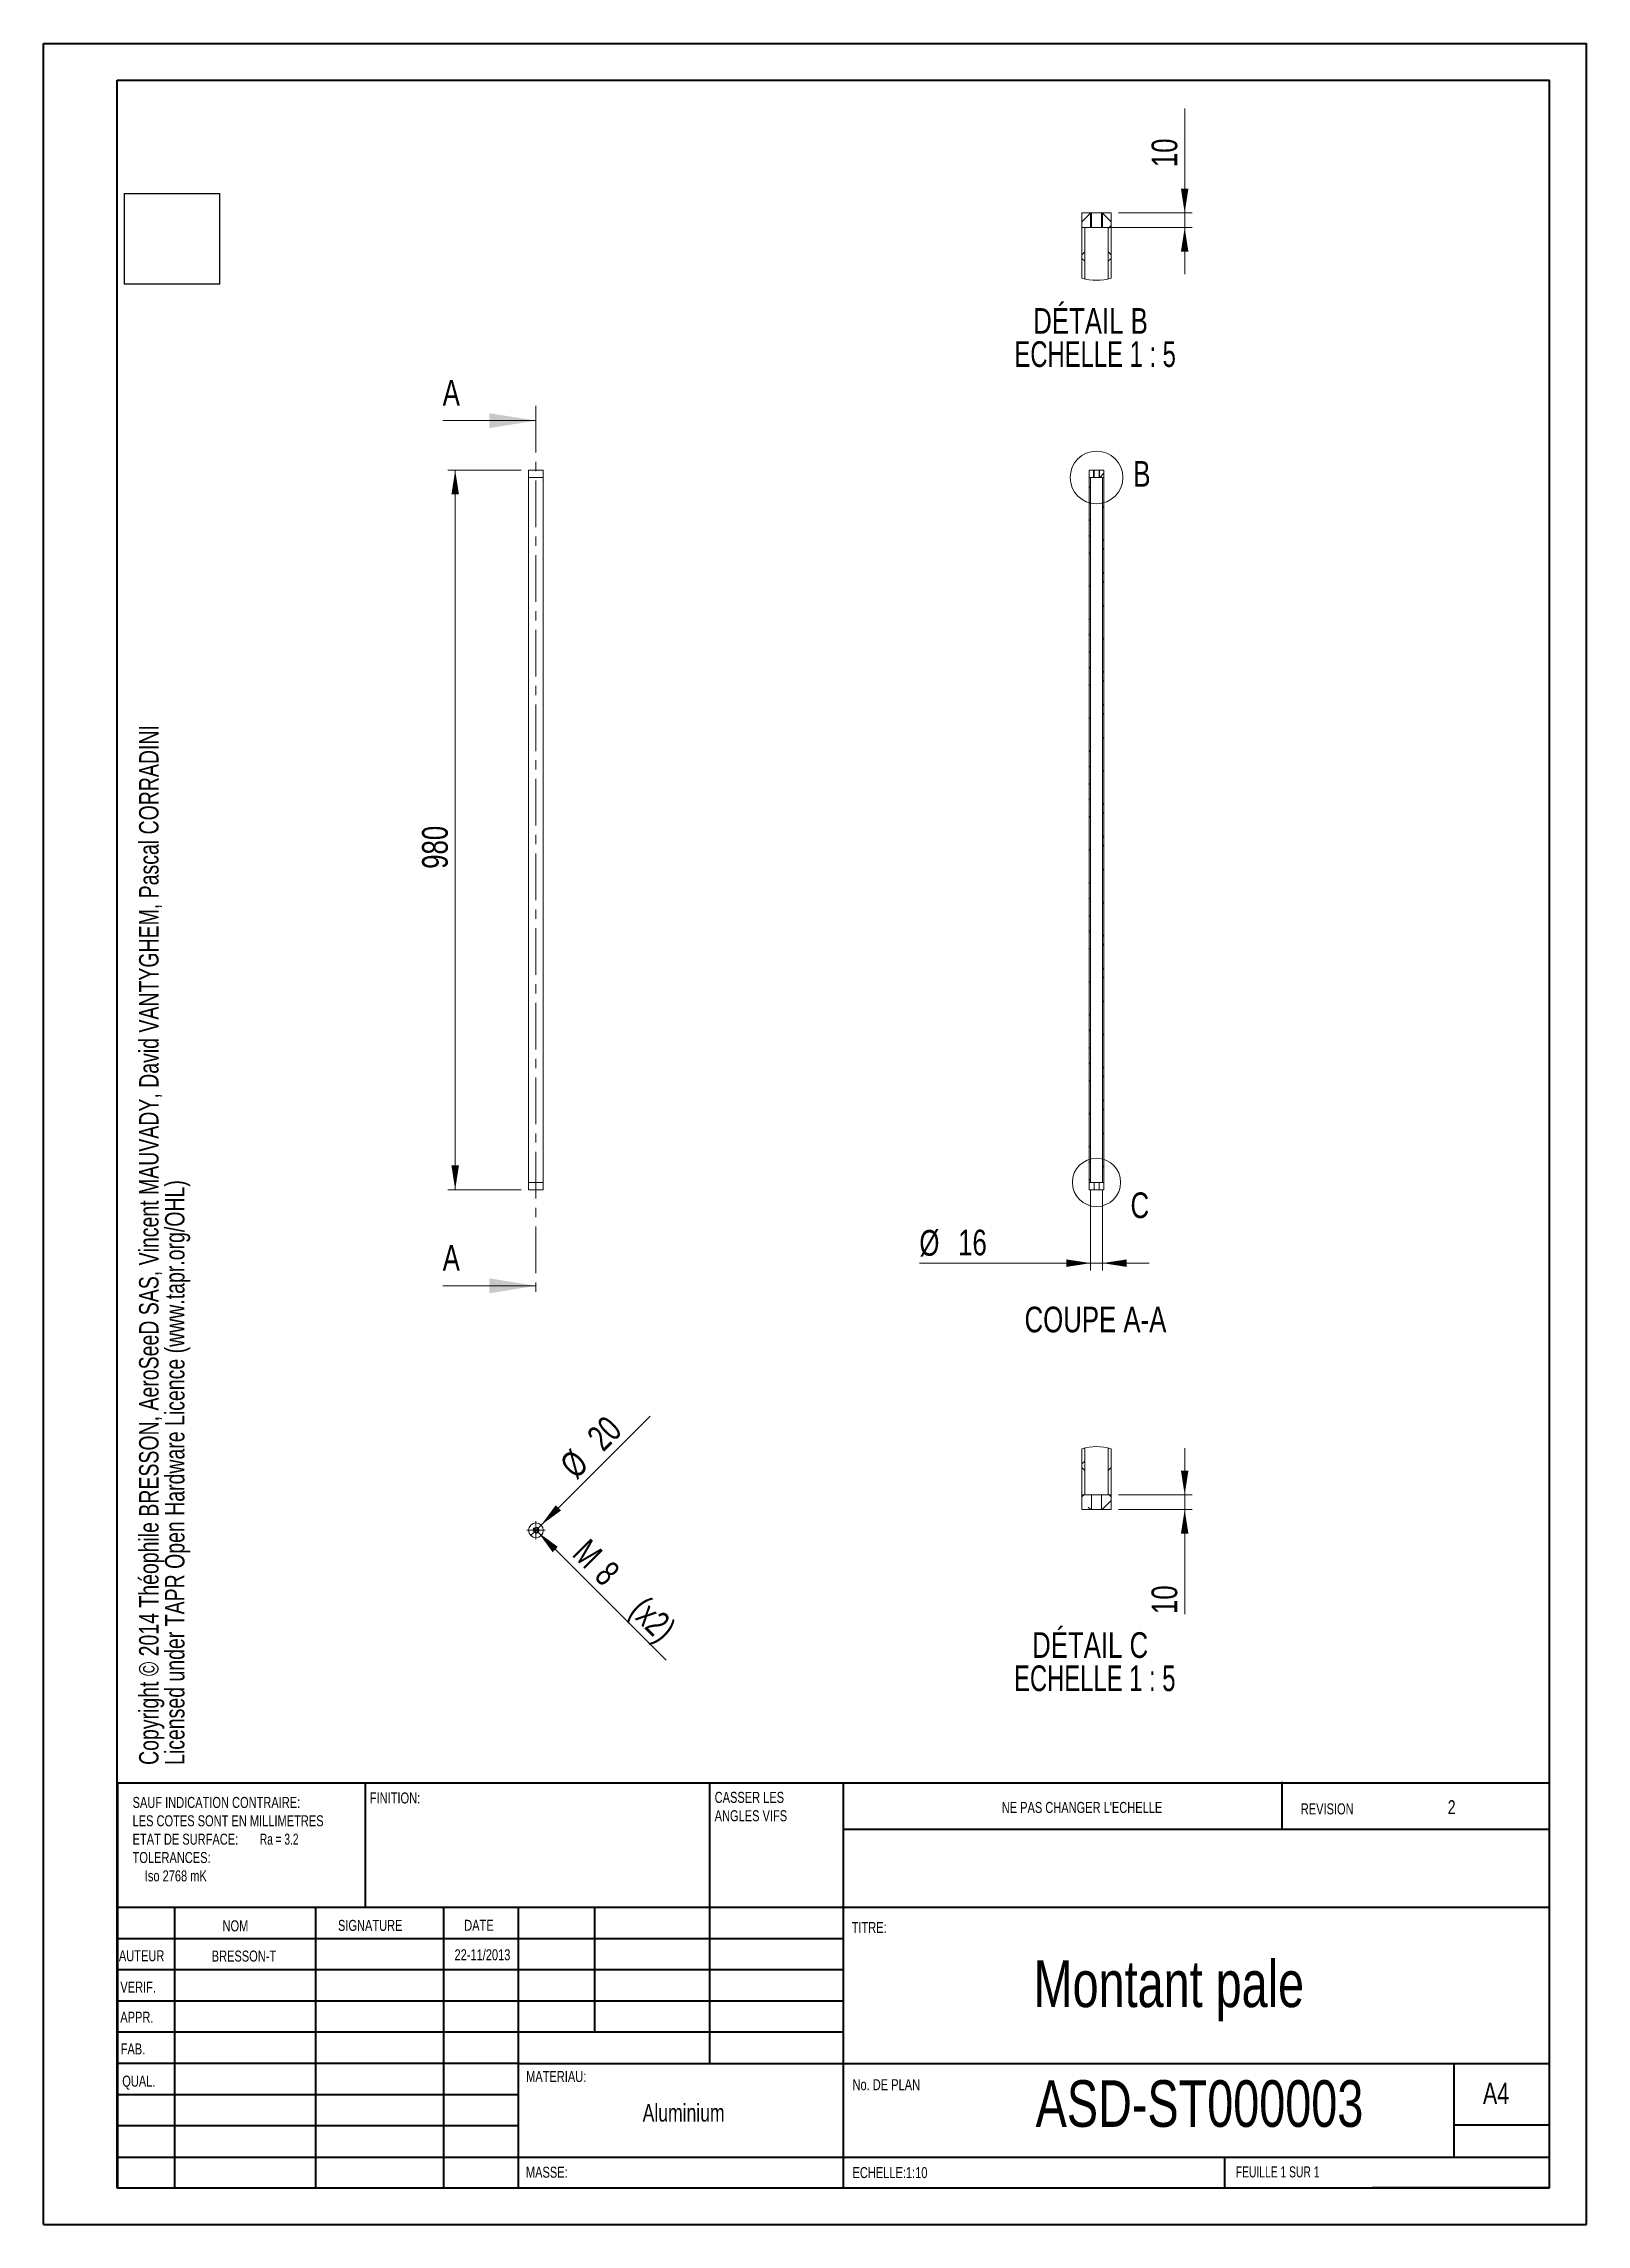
# Model space of a CAD drawing. Header units: millimetres. Extents: x 0 to 210, y 0 to 297.
import ezdxf

# ---------------------------------------------------------------- set-up
doc = ezdxf.new("R2010")
doc.units = ezdxf.units.MM
doc.linetypes.add('CENTER', pattern=[10.16, 6.35, -1.27, 1.27, -1.27])
doc.linetypes.add('HIDDEN', pattern=[1.905, 1.27, -0.635])
doc.styles.add('SLDTEXTSTYLE0', font='TXT', dxfattribs={"width": 0.75})
doc.styles.add('SLDTEXTSTYLE1', font='TXT', dxfattribs={"width": 0.7})
doc.styles.add('SLDTEXTSTYLE2', font='TXT', dxfattribs={"width": 0.6875})
doc.styles.add('SLDTEXTSTYLE3', font='TXT', dxfattribs={"width": 0.692308})
doc.dimstyles.new('SLDDIMSTYLE0', dxfattribs={"dimtxt": 3.5, "dimasz": 3.302, "dimexe": 0, "dimexo": 0.0625, "dimgap": 0.875, "dimtad": 1, "dimlfac": 10, "dimrnd": 1e-09, "dimzin": 12, "dimdsep": 46, "dimtxsty": 'SLDTEXTSTYLE0', "dimsah": 1, "dimcen": 0.09, "dimadec": 0, "dimazin": 3, "dimtfac": 1, "dimtofl": 0, "dimtmove": 0, "dimatfit": 3, "dimfxl": 1, "dimfrac": 2, "dimtolj": 1, "dimtzin": 12, "dimarcsym": 0})
doc.dimstyles.new('SLDDIMSTYLE1', dxfattribs={"dimtxt": 3.5, "dimasz": 3.302, "dimexe": 0, "dimexo": 0.0625, "dimgap": 0.875, "dimtad": 1, "dimlfac": 10, "dimrnd": 1e-09, "dimzin": 12, "dimdsep": 46, "dimtxsty": 'SLDTEXTSTYLE0', "dimblk1": 'NONE', "dimsah": 1, "dimcen": 0, "dimadec": 0, "dimazin": 3, "dimtfac": 1, "dimtmove": 0, "dimatfit": 3, "dimldrblk": 'NONE', "dimfxl": 1, "dimfrac": 2, "dimtolj": 1, "dimtzin": 12, "dimarcsym": 0})
doc.dimstyles.new('SLDDIMSTYLE2', dxfattribs={"dimtxt": 3.5, "dimasz": 3.302, "dimexe": 0, "dimexo": 0.0625, "dimgap": 0.875, "dimtad": 1, "dimlfac": 10, "dimrnd": 1e-09, "dimzin": 12, "dimdsep": 46, "dimtxsty": 'SLDTEXTSTYLE0', "dimblk1": 'NONE', "dimsah": 1, "dimcen": 0, "dimadec": 0, "dimazin": 3, "dimtfac": 1, "dimtmove": 0, "dimatfit": 3, "dimldrblk": 'NONE', "dimfxl": 1, "dimfrac": 2, "dimtolj": 1, "dimtzin": 12, "dimarcsym": 0})
doc.dimstyles.new('SLDDIMSTYLE3', dxfattribs={"dimtxt": 3.5, "dimasz": 3.302, "dimexe": 0, "dimexo": 0.0625, "dimgap": 0.875, "dimtad": 1, "dimlfac": 10, "dimrnd": 1e-09, "dimzin": 12, "dimdsep": 46, "dimtxsty": 'SLDTEXTSTYLE0', "dimsah": 1, "dimcen": 0.09, "dimadec": 0, "dimazin": 3, "dimtfac": 1, "dimtmove": 0, "dimatfit": 0, "dimfxl": 1, "dimfrac": 2, "dimtolj": 1, "dimtzin": 12, "dimarcsym": 0})
doc.dimstyles.new('SLDDIMSTYLE4', dxfattribs={"dimtxt": 3.5, "dimasz": 3.302, "dimexe": 0, "dimexo": 0.0625, "dimgap": 0.875, "dimtad": 1, "dimlfac": 5, "dimrnd": 1e-09, "dimzin": 12, "dimdsep": 46, "dimtxsty": 'SLDTEXTSTYLE0', "dimsah": 1, "dimcen": 0.09, "dimadec": 0, "dimazin": 3, "dimtfac": 1, "dimtmove": 0, "dimatfit": 0, "dimfxl": 1, "dimfrac": 2, "dimtolj": 1, "dimtzin": 12, "dimarcsym": 0})
picture_1 = doc.add_image_def('image1.bmp', size_in_pixel=(400, 420))

# ---------------------------------------------------------------- blocks, each defined once
blk = doc.blocks.new('SW_NOTE_0')
at = {"color": 0, "linetype": 'Continuous', "lineweight": 0, "char_height": 2.6458, "attachment_point": 1, "rotation": 90, "style": 'SLDTEXTSTYLE0'}
for s, insert in [('Copyright © 2014 Théophile BRESSON, AeroSeeD SAS, Vincent MAUVADY, David VANTYGHEM, Pascal CORRADINI', (-3.41, 0)), ('Licensed under TAPR Open Hardware Licence (www.tapr.org/OHL)', (0.12, 0))]:
    blk.add_mtext(s, dxfattribs=dict(at, insert=insert))
blk = doc.blocks.new('SW_NOTE_1')
at = {"color": 0, "linetype": 'Continuous', "lineweight": 0, "char_height": 1.5, "attachment_point": 1, "style": 'SLDTEXTSTYLE0'}
for s, insert in [('CASSER LES', (0, 1.93)), ('ANGLES VIFS', (0, -0.57))]:
    blk.add_mtext(s, dxfattribs=dict(at, insert=insert))
blk = doc.blocks.new('SW_NOTE_2')
at = {"color": 0, "linetype": 'Continuous', "lineweight": 0, "char_height": 1.5, "attachment_point": 1}
for s, insert, style in [('SAUF INDICATION CONTRAIRE:', (0, 1.93), 'SLDTEXTSTYLE0'), ('LES COTES SONT EN MILLIMETRES', (0, -0.57), 'SLDTEXTSTYLE0'), ('TOLERANCES:', (0, -5.57), 'SLDTEXTSTYLE0'), ('ETAT DE SURFACE:', (0, -3.07), 'SLDTEXTSTYLE0'), ('Ra = 3.2', (17.33, -3.07), 'SLDTEXTSTYLE2'), ('Iso 2768 mK', (1.66, -8.07), 'SLDTEXTSTYLE0')]:
    blk.add_mtext(s, dxfattribs=dict(at, insert=insert, style=style))
blk = doc.blocks.new('*D4')
at = {"color": 7, "linetype": 'Continuous', "lineweight": 0}
for p, q in [((65.1, 239.13), (55.1, 239.13)), ((56.1, 141.13), (56.1, 239.13)), ((65.1, 141.13), (55.1, 141.13))]:
    blk.add_line(p, q, dxfattribs=at)
for points in [[(56.1, 239.13), (55.59, 235.82), (56.61, 235.82)], [(56.1, 141.13), (56.61, 144.43), (55.59, 144.43)]]:
    blk.add_solid(points, dxfattribs=at)
at = {"color": 7, "linetype": 'Continuous', "lineweight": 0, "insert": (51.59, 184.83, 0.01), "char_height": 3.5, "attachment_point": 1, "rotation": 90, "style": 'SLDTEXTSTYLE0'}
blk.add_mtext('980', dxfattribs=at)
blk = doc.blocks.new('*D6')
at = {"color": 7, "linetype": 'Continuous', "lineweight": 0}
for q in [(82.64, 110.29), (66.39, 94.04)]:
    blk.add_line((67.8, 95.46), q, dxfattribs=at)
blk.add_solid([(67.8, 95.46), (70.5, 97.43), (69.78, 98.15)], dxfattribs=at)
at = {"color": 7, "linetype": 'Continuous', "lineweight": 0, "char_height": 3.5, "attachment_point": 1, "rotation": 45, "style": 'SLDTEXTSTYLE0'}
for s, insert in [('20', (73.78, 107.82, 0.01)), ('%%c', (70.08, 104.05, 0.01))]:
    blk.add_mtext(s, dxfattribs=dict(at, insert=insert))
blk = doc.blocks.new('_NONE')
blk = doc.blocks.new('*D7')
at = {"color": 7, "linetype": 'Continuous', "lineweight": 0}
for q in [(66.81, 95.03), (84.81, 77.04)]:
    blk.add_line((67.38, 94.47), q, dxfattribs=at)
blk.add_solid([(67.38, 94.47), (69.36, 91.77), (70.07, 92.49)], dxfattribs=at)
at = {"color": 7, "linetype": 'Continuous', "lineweight": 0, "char_height": 3.5, "attachment_point": 1, "rotation": 315, "style": 'SLDTEXTSTYLE0'}
for s, insert in [('M', (74.34, 93.83, 0.01)), ('8', (77.37, 90.8, 0.01)), ('(x2)', (82.14, 86.03, 0.01))]:
    blk.add_mtext(s, dxfattribs=dict(at, insert=insert))
blk = doc.blocks.new('SW_CENTERMARKSYMBOL_0')
at = {"color": 0, "linetype": 'Continuous', "lineweight": 0}
for p, q in [((-0.5, 0), (-1.25, 0)), ((0, 0), (-0.25, 0)), ((0, 0.5), (0, 1.25)), ((0, 0), (0, 0.25)), ((0, 0), (0, -0.25)), ((0, 0), (0.25, 0)), ((0.5, 0), (1.25, 0)), ((0, -0.5), (0, -1.25))]:
    blk.add_line(p, q, dxfattribs=at)
blk = doc.blocks.new('*D9')
at = {"color": 7, "linetype": 'Continuous', "lineweight": 0}
for p, q in [((142.6, 141.13), (142.6, 130.13)), ((144.2, 141.13), (144.2, 130.13)), ((142.6, 131.13), (119.29, 131.13)), ((142.6, 131.13), (144.2, 131.13)), ((144.2, 131.13), (150.55, 131.13))]:
    blk.add_line(p, q, dxfattribs=at)
for points in [[(142.6, 131.13), (139.3, 131.63), (139.3, 130.62)], [(144.2, 131.13), (147.5, 130.62), (147.5, 131.63)]]:
    blk.add_solid(points, dxfattribs=at)
at = {"color": 7, "linetype": 'Continuous', "lineweight": 0, "char_height": 3.5, "attachment_point": 1, "style": 'SLDTEXTSTYLE0'}
for s, insert in [('%%c', (119.29, 135.64, 0.54)), ('16', (124.56, 135.69, 0.54))]:
    blk.add_mtext(s, dxfattribs=dict(at, insert=insert))
blk = doc.blocks.new('SW_HATCH_0')
at = {"color": 0, "linetype": 'Continuous', "lineweight": 0}
for p, q in [((0, 0), (1.22, 1.22)), ((4, 0), (2.78, 1.22)), ((3.6, -0.89), (3.71, -0.78)), ((3.71, -0.78), (4, -0.49)), ((0, -4.49), (0.4, -4.09)), ((0.4, -5.38), (0, -4.98)), ((4, -4.49), (3.6, -4.09)), ((3.6, -5.38), (4, -4.98))]:
    blk.add_line(p, q, dxfattribs=at)
blk = doc.blocks.new('*D11')
at = {"color": 7, "linetype": 'Continuous', "lineweight": 0}
for p, q in [((155.4, 274.16), (155.4, 288.4)), ((146.4, 274.16), (156.4, 274.16)), ((155.4, 274.16), (155.4, 272.16)), ((143.72, 272.16), (156.4, 272.16)), ((155.4, 272.16), (155.4, 265.81))]:
    blk.add_line(p, q, dxfattribs=at)
for points in [[(155.4, 274.16), (155.91, 277.47), (154.89, 277.47)], [(155.4, 272.16), (154.89, 268.86), (155.91, 268.86)]]:
    blk.add_solid(points, dxfattribs=at)
at = {"color": 7, "linetype": 'Continuous', "lineweight": 0, "insert": (150.89, 280.39, 1.08), "char_height": 3.5, "attachment_point": 1, "rotation": 90, "style": 'SLDTEXTSTYLE0'}
blk.add_mtext('10', dxfattribs=at)
blk = doc.blocks.new('SW_NOTE_3')
at = {"color": 0, "linetype": 'Continuous', "lineweight": 0, "char_height": 3.5, "attachment_point": 2}
for s, insert, style in [('DÉTAIL B', (9.13, 4.51), 'SLDTEXTSTYLE0'), ('ECHELLE 1 : 5', (9.76, -0.01), 'SLDTEXTSTYLE3')]:
    blk.add_mtext(s, dxfattribs=dict(at, insert=insert, style=style))
blk = doc.blocks.new('SW_HATCH_1')
at = {"color": 0, "linetype": 'Continuous', "lineweight": 0}
for p, q in [((-2.78, 6.2), (-2.38, 6.6)), ((-2.38, 5.31), (-2.78, 5.71)), ((0.82, 5.31), (1.22, 5.71)), ((-2.78, 1.71), (-2.49, 2)), ((-2.49, 2), (-2.38, 2.11)), ((-1.57, 0), (-1.91, 0.34)), ((0, 0), (1.22, 1.22)), ((0.92, 2), (0.82, 2.11)), ((1.22, 1.71), (0.92, 2))]:
    blk.add_line(p, q, dxfattribs=at)
blk = doc.blocks.new('*D14')
at = {"color": 7, "linetype": 'Continuous', "lineweight": 0}
for p, q in [((155.4, 99.58), (155.4, 105.93)), ((146.4, 99.58), (156.4, 99.58)), ((155.4, 99.58), (155.4, 97.58)), ((146.4, 97.58), (156.4, 97.58)), ((155.4, 97.58), (155.4, 83.34))]:
    blk.add_line(p, q, dxfattribs=at)
for points in [[(155.4, 99.58), (155.91, 102.88), (154.89, 102.88)], [(155.4, 97.58), (154.89, 94.27), (155.91, 94.27)]]:
    blk.add_solid(points, dxfattribs=at)
at = {"color": 7, "linetype": 'Continuous', "lineweight": 0, "insert": (150.89, 83.34, 1.08), "char_height": 3.5, "attachment_point": 1, "rotation": 90, "style": 'SLDTEXTSTYLE0'}
blk.add_mtext('10', dxfattribs=at)
blk = doc.blocks.new('SW_NOTE_4')
at = {"color": 0, "linetype": 'Continuous', "lineweight": 0, "char_height": 3.5, "attachment_point": 2}
for s, insert, style in [('DÉTAIL C', (9.68, 4.51), 'SLDTEXTSTYLE0'), ('ECHELLE 1 : 5', (10.31, -0.01), 'SLDTEXTSTYLE3')]:
    blk.add_mtext(s, dxfattribs=dict(at, insert=insert, style=style))

msp = doc.modelspace()

# ---------------------------------------------------------------- hatches: boundary and pattern name
at = {"linetype": 'Continuous', "lineweight": 0}
h = msp.add_hatch(dxfattribs=at)
h.set_pattern_fill('ANSI38', style=0)
h.paths.add_polyline_path([(142.3986, 239.1263), (142.3986, 238.1263), (143.0586, 238.1263), (143.0586, 239.1263)], flags=0)
h = msp.add_hatch(dxfattribs=at)
h.set_pattern_fill('ANSI38', style=0)
h.paths.add_polyline_path([(142.3986, 238.1263), (142.3986, 142.1263), (142.5986, 142.1263), (142.5986, 238.1263)], flags=0)
h = msp.add_hatch(dxfattribs=at)
h.set_pattern_fill('ANSI38', style=0)
h.paths.add_polyline_path([(144.3986, 238.1263), (144.3986, 239.1263), (143.7386, 239.1263), (143.7386, 238.1263)], flags=0)
h = msp.add_hatch(dxfattribs=at)
h.set_pattern_fill('ANSI38', style=0)
h.paths.add_polyline_path([(144.1986, 238.1263), (144.1986, 142.1263), (144.3986, 142.1263), (144.3986, 238.1263)], flags=0)
h = msp.add_hatch(dxfattribs=at)
h.set_pattern_fill('ANSI38', style=0)
h.paths.add_polyline_path([(142.3986, 142.1263), (142.3986, 141.1263), (143.0586, 141.1263), (143.0586, 142.1263)], flags=0)
h = msp.add_hatch(dxfattribs=at)
h.set_pattern_fill('ANSI38', style=0)
h.paths.add_polyline_path([(144.3986, 141.1263), (144.3986, 142.1263), (143.7386, 142.1263), (143.7386, 141.1263)], flags=0)

# ---------------------------------------------------------------- linework, layer by layer
at = {"color": 7, "linetype": 'Continuous', "lineweight": 40}
for p, q in [((0.0788, 0.2148), (0.0788, 297.2148)), ((0.0788, 297.2148), (210.0788, 297.2148)), ((210.0788, 0.2148), (210.0788, 297.2148)), ((210.0788, 292.2148), (210.0788, 297.2148)), ((10.0788, 292.2148), (205.0788, 292.2148)), ((10.0788, 5.2148), (10.0788, 292.2148)), ((205.0788, 5.2148), (205.0788, 292.2148)), ((10.1108, 60.3709), (205.0788, 60.3709)), ((10.1108, 60.3709), (10.1108, 5.1209)), ((43.9108, 43.3709), (43.9108, 60.3709)), ((90.7108, 60.3709), (90.7108, 22.1209)), ((108.9108, 60.3709), (108.9108, 5.1209)), ((168.6788, 54.0898), (168.6788, 60.4648)), ((205.0788, 53.9959), (108.9108, 53.9959)), ((205.0788, 43.3709), (10.1108, 43.3709)), ((17.9108, 43.3709), (17.9108, 5.1209)), ((37.1018, 43.3709), (37.1018, 5.1209)), ((54.5097, 43.3709), (54.5097, 5.1209)), ((64.7108, 5.1209), (64.7108, 43.3709)), ((75.1108, 26.3709), (75.1108, 43.3709)), ((108.9108, 39.1209), (10.1108, 39.1209)), ((108.9108, 34.8709), (10.1108, 34.8709)), ((108.9108, 30.6209), (10.1108, 30.6209)), ((108.9108, 26.3709), (10.1108, 26.3709)), ((64.7108, 22.1209), (10.1108, 22.1209)), ((64.7108, 22.1209), (205.0788, 22.1209)), ((192.0788, 9.4648), (192.0788, 22.2148)), ((64.7108, 17.8709), (10.1108, 17.8709)), ((64.7108, 13.6209), (10.1108, 13.6209)), ((205.0788, 13.7148), (192.0788, 13.7148)), ((10.1108, 9.3709), (205.0788, 9.3709)), ((160.8788, 5.2148), (160.8788, 9.4648)), ((10.0788, 5.2148), (205.0788, 5.2148)), ((205.0788, 5.2148), (180.9883, 5.2148)), ((0.0788, 0.2148), (210.0788, 0.2148))]:
    msp.add_line(p, q, dxfattribs=at)
at = {"color": 7, "linetype": 'Continuous', "lineweight": 15}
for p, q in [((141.3986, 272.1639), (141.3986, 274.1639)), ((142.7186, 274.1639), (141.3986, 274.1639)), ((142.7186, 274.1639), (142.7186, 272.1639)), ((144.0786, 274.1639), (142.7186, 274.1639)), ((144.0786, 272.1639), (144.0786, 274.1639)), ((145.3986, 274.1639), (144.0786, 274.1639)), ((145.3986, 274.1639), (145.3986, 272.1639)), ((141.3986, 265.2711), (141.3986, 272.1639)), ((141.3986, 272.1639), (141.7986, 272.1639)), ((142.7186, 272.1639), (141.3986, 272.1639)), ((141.7986, 265.1674), (141.7986, 272.1639)), ((144.0786, 272.1639), (142.7186, 272.1639)), ((145.3986, 272.1639), (144.0786, 272.1639)), ((144.9986, 272.1639), (144.9986, 265.1674)), ((144.9986, 272.1639), (145.3986, 272.1639)), ((145.3986, 272.1639), (145.3986, 265.2711)), ((66.0976, 239.1263), (66.0976, 238.1263)), ((66.0976, 239.1263), (67.0976, 239.1263)), ((66.0976, 238.1263), (66.0976, 142.1263)), ((68.0976, 238.1263), (66.0976, 238.1263)), ((66.0976, 238.1263), (67.0976, 238.1263)), ((67.0976, 239.1263), (68.0976, 239.1263)), ((67.0976, 238.1263), (68.0976, 238.1263)), ((68.0976, 238.1263), (68.0976, 239.1263)), ((68.0976, 142.1263), (68.0976, 238.1263)), ((142.3986, 238.1263), (142.3986, 239.1263)), ((143.0586, 239.1263), (142.3986, 239.1263)), ((142.3986, 142.1263), (142.3986, 238.1263)), ((142.3986, 238.1263), (142.5986, 238.1263)), ((143.0586, 238.1263), (142.3986, 238.1263)), ((142.5986, 142.1263), (142.5986, 238.1263)), ((143.0586, 239.1263), (143.0586, 238.1263)), ((143.7386, 239.1263), (143.0586, 239.1263)), ((143.7386, 238.1263), (143.0586, 238.1263)), ((143.7386, 238.1263), (143.7386, 239.1263)), ((144.3986, 239.1263), (143.7386, 239.1263)), ((144.3986, 238.1263), (143.7386, 238.1263)), ((144.1986, 238.1263), (144.1986, 142.1263)), ((144.1986, 238.1263), (144.3986, 238.1263)), ((144.3986, 239.1263), (144.3986, 238.1263)), ((144.3986, 238.1263), (144.3986, 142.1263)), ((66.0976, 142.1263), (66.0976, 141.1263)), ((68.0976, 142.1263), (66.0976, 142.1263)), ((66.0976, 142.1263), (67.0976, 142.1263)), ((66.0976, 141.1263), (67.0976, 141.1263)), ((67.0976, 142.1263), (68.0976, 142.1263)), ((67.0976, 141.1263), (68.0976, 141.1263)), ((68.0976, 141.1263), (68.0976, 142.1263)), ((142.3986, 142.1263), (142.5986, 142.1263)), ((142.3986, 141.1263), (142.3986, 142.1263)), ((142.3986, 142.1263), (143.0586, 142.1263)), ((142.3986, 141.1263), (143.0586, 141.1263)), ((143.0586, 142.1263), (143.0586, 141.1263)), ((143.7386, 142.1263), (143.0586, 142.1263)), ((143.7386, 141.1263), (143.0586, 141.1263)), ((143.7386, 141.1263), (143.7386, 142.1263)), ((143.7386, 142.1263), (144.3986, 142.1263)), ((143.7386, 141.1263), (144.3986, 141.1263)), ((144.1986, 142.1263), (144.3986, 142.1263)), ((144.3986, 142.1263), (144.3986, 141.1263)), ((141.3986, 99.5756), (141.3986, 105.8401)), ((141.7986, 99.5756), (141.7986, 105.954)), ((144.9986, 105.954), (144.9986, 99.5756)), ((145.3986, 105.8401), (145.3986, 99.5756)), ((141.3986, 99.5756), (141.7986, 99.5756)), ((141.3986, 97.5756), (141.3986, 99.5756)), ((141.3986, 99.5756), (142.7186, 99.5756)), ((142.7186, 99.5756), (142.7186, 97.5756)), ((144.0786, 99.5756), (142.7186, 99.5756)), ((144.0786, 97.5756), (144.0786, 99.5756)), ((144.0786, 99.5756), (145.3986, 99.5756)), ((144.9986, 99.5756), (145.3986, 99.5756)), ((145.3986, 99.5756), (145.3986, 97.5756)), ((141.3986, 97.5756), (142.7186, 97.5756)), ((144.0786, 97.5756), (142.7186, 97.5756)), ((144.0786, 97.5756), (145.3986, 97.5756))]:
    msp.add_line(p, q, dxfattribs=at)
at = {"color": 7, "linetype": 'Continuous', "lineweight": 0}
for p, q in [((142.5986, 274.1639), (142.5986, 272.1639)), ((144.1986, 274.1639), (144.1986, 272.1639)), ((142.5986, 272.1639), (144.1986, 272.1639)), ((54.3976, 245.8651), (67.0976, 245.8651)), ((142.9986, 239.1263), (142.9986, 238.1263)), ((142.9986, 238.1263), (143.7986, 238.1263)), ((143.7986, 239.1263), (143.7986, 238.1263)), ((54.3976, 128.0393), (67.0976, 128.0393))]:
    msp.add_line(p, q, dxfattribs=at)
at = {"color": 7, "linetype": 'CENTER', "lineweight": 0}
msp.add_line((67.0976, 247.8651), (67.0976, 126.0393), dxfattribs=at)
at = {"color": 7, "linetype": 'Continuous', "lineweight": 0}
for centre, radius in [((143.3986, 238.1263), 3.5885), ((143.3986, 142.1263), 3.288)]:
    msp.add_circle(centre, radius, dxfattribs=at)
at = {"color": 7, "linetype": 'Continuous', "lineweight": 15}
for radius in [1, 0.34]:
    msp.add_circle((67.0976, 94.7483), radius, dxfattribs=at)
at = {"color": 7, "linetype": 'Continuous', "lineweight": 0}
for centre, radius, start, end in [((143.3986, 272.1639), 7.1772, 253.819654, 286.180346), ((143.3986, 99.5756), 6.576, 72.293831, 107.706169), ((67.0976, 94.7483), 0.4, 255, 195)]:
    msp.add_arc(centre, radius, start, end, dxfattribs=at)
at = {"color": 7, "linetype": 'HIDDEN', "lineweight": 0}
msp.add_arc((67.0976, 94.7483), 0.4, 255, 195, dxfattribs=at)
at = {"color": 7, "linetype": 'Continuous', "lineweight": 0}
for points in [[(67.0976, 245.8651), (60.7476, 246.8811), (60.7476, 244.8491)], [(67.0976, 128.0393), (60.7476, 129.0553), (60.7476, 127.0233)]]:
    msp.add_solid(points, dxfattribs=at)

# ---------------------------------------------------------------- block references
for name, p in [('SW_HATCH_0', (141.3986, 272.9467)), ('SW_NOTE_3', (133.4552, 256.6921)), ('SW_NOTE_0', (16.4811, 62.7874)), ('SW_HATCH_1', (144.1814, 97.5756)), ('SW_CENTERMARKSYMBOL_0', (67.0976, 94.7483)), ('SW_NOTE_4', (132.8524, 76.3545)), ('SW_NOTE_2', (12.1868, 56.4987)), ('SW_NOTE_1', (91.42, 57.1904))]:
    msp.add_blockref(name, p, dxfattribs=at)

# ---------------------------------------------------------------- texts
at = {"color": 7, "linetype": 'Continuous', "char_height": 3.5, "attachment_point": 1, "style": 'SLDTEXTSTYLE0'}
for insert in [(54.3976, 251.4222), (54.3976, 133.5964)]:
    msp.add_mtext('A', dxfattribs=dict(at, insert=insert))
at = {"color": 7, "linetype": 'Continuous', "lineweight": 0}
for s, insert, char_height, attachment_point, style in [('B', (148.4055, 240.3736), 3.5, 1, 'SLDTEXTSTYLE0'), ('C', (148.0227, 140.7577), 3.5, 1, 'SLDTEXTSTYLE0'), ('COUPE A-A', (143.2573, 125.2032), 3.5, 2, 'SLDTEXTSTYLE0'), ('FINITION:', (44.4821, 59.0402), 1.5, 1, 'SLDTEXTSTYLE0'), ("NE PAS CHANGER L'ECHELLE", (130.4935, 57.7478), 1.5, 1, 'SLDTEXTSTYLE0'), ('REVISION', (171.2064, 57.5497), 1.5, 1, 'SLDTEXTSTYLE0'), ('2', (191.7409, 57.9901), 1.905, 2, 'SLDTEXTSTYLE0'), ('NOM', (24.4331, 41.6224), 1.5, 1, 'SLDTEXTSTYLE0'), ('SIGNATURE', (40.1444, 41.6827), 1.5, 1, 'SLDTEXTSTYLE0'), ('DATE', (57.3255, 41.6971), 1.5, 1, 'SLDTEXTSTYLE0'), ('TITRE:', (110.067, 41.3993), 1.5, 1, 'SLDTEXTSTYLE0'), ('AUTEUR', (10.323, 37.5506), 1.5, 1, 'SLDTEXTSTYLE0'), ('BRESSON-T', (27.3455, 37.5043), 1.4986, 2, 'SLDTEXTSTYLE0'), ('22-11/2013', (59.8082, 37.68), 1.4986, 2, 'SLDTEXTSTYLE0'), ('Montant pale', (153.2457, 36.1558), 6.35, 2, 'SLDTEXTSTYLE0'), ('VERIF.', (10.5213, 33.2753), 1.5, 1, 'SLDTEXTSTYLE0'), ('APPR.', (10.5125, 29.1852), 1.5, 1, 'SLDTEXTSTYLE0'), ('FAB.', (10.566, 24.8546), 1.5, 1, 'SLDTEXTSTYLE0'), ('MATERIAU:', (65.7567, 21.107), 1.5, 1, 'SLDTEXTSTYLE0'), ('QUAL.', (10.7799, 20.4706), 1.5, 1, 'SLDTEXTSTYLE0'), ('No. DE PLAN', (110.1848, 19.9896), 1.5, 1, 'SLDTEXTSTYLE0'), ('ASD-ST000003', (157.4166, 19.8465), 6.35, 2, 'SLDTEXTSTYLE0'), ('A4', (195.9998, 19.5152), 2.91042, 1, 'SLDTEXTSTYLE0'), ('Aluminium', (87.1969, 16.6065), 2.38125, 2, 'SLDTEXTSTYLE0'), ('MASSE:', (65.7286, 8.0702), 1.4986, 1, 'SLDTEXTSTYLE0'), ('ECHELLE:1:10', (110.1848, 8.021), 1.5, 1, 'SLDTEXTSTYLE0'), ('FEUILLE 1 SUR 1', (162.3571, 8.1149), 1.5, 1, 'SLDTEXTSTYLE1')]:
    msp.add_mtext(s, dxfattribs=dict(at, insert=insert, char_height=char_height, attachment_point=attachment_point, style=style))

# ---------------------------------------------------------------- dimensions: what is measured, and where the dimension line sits
for base, p1, p2, dimstyle, picture, middle in [((155.3986, 272.1639), (145.3986, 274.1639), (142.7186, 272.1639), 'SLDDIMSTYLE4', '*D11', (155.3986, 284.393)), ((56.0976, 239.1263), (66.0976, 141.1263), (66.0976, 239.1263), 'SLDDIMSTYLE0', '*D4', (56.0976, 190.1263)), ((155.3986, 97.5756), (145.3986, 99.5756), (145.3986, 97.5756), 'SLDDIMSTYLE4', '*D14', (155.3986, 87.3465))]:
    dim = msp.add_linear_dim(base=base, p1=p1, p2=p2, angle=90, dimstyle=dimstyle, dxfattribs=at)
    dim.commit()
    dim.dimension.update_dxf_attribs({"geometry": picture, "text_midpoint": middle, "dimtype": 160})
dim = msp.add_linear_dim(base=(144.1986, 131.1263), p1=(142.5986, 142.1263), p2=(144.1986, 142.1263), text='%%c<>', dimstyle='SLDDIMSTYLE3', dxfattribs=at)
dim.commit()
dim.dimension.update_dxf_attribs({"geometry": '*D9', "text_midpoint": (125.9336, 131.1263), "dimtype": 160})
dim = msp.add_diameter_dim_2p(p1=(66.3905, 94.0412), p2=(67.8047, 95.4554), dimstyle='SLDDIMSTYLE1', dxfattribs=at)
dim.commit()
dim.dimension.update_dxf_attribs({"geometry": '*D6', "text_midpoint": (78.1167, 105.7673), "dimtype": 163})
dim = msp.add_diameter_dim_2p(p1=(66.8148, 95.0311), p2=(67.3805, 94.4655), text='M<> (x2)', dimstyle='SLDDIMSTYLE2', override={"dimpost": '<>'}, dxfattribs=at)
dim.commit()
dim.dimension.update_dxf_attribs({"geometry": '*D7', "text_midpoint": (78.1626, 83.6833), "dimtype": 163})

# ---------------------------------------------------------------- pictures from other files: only their frames are drawn
image = msp.add_image(picture_1, insert=(24.04, 264.4495), size_in_units=(12.334, 12.9507), rotation=90)
image.dxf.flags = 7

doc.saveas('drawing.dxf')
